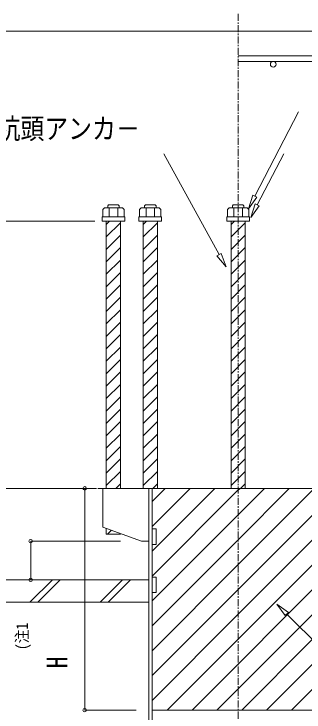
# Model space of a CAD drawing. Units: millimetres, scale not verified. Extents: x -59960 to 29700, y -21000 to 21000.
# Drawn here: x -23859 to -20245, y 958 to 9643 of the extents above; entities that cross this region are included whole.
import ezdxf
from ezdxf.enums import TextEntityAlignment as Align

# ---------------------------------------------------------------- set-up
doc = ezdxf.new("R2010")
doc.units = ezdxf.units.MM
doc.header["$LTSCALE"] = 70
doc.linetypes.add('USER2', pattern=[2, 1.25, -0.25, 0.25, -0.25])
doc.layers.add('0-0_0', color=7, linetype='Continuous')
doc.layers.add('0-4_02_TEXT', color=7, linetype='Continuous')
for name, color, linetype, lineweight in [('0-5_05_SUNPOU', 3, 'Continuous', 18), ('0-6_03_ZU', 2, 'Continuous', 18), ('0-9_08_CENTER', 1, 'USER2', 18)]:
    doc.layers.add(name, color=color, linetype=linetype, lineweight=lineweight)
doc.styles.add('ＭＳ ゴシック', font='')
doc.styles.get('ＭＳ ゴシック').set_extended_font_data('MS Gothic')

# ---------------------------------------------------------------- blocks, each defined once
blk = doc.blocks.new('U6')
at = {"layer": '0-4_02_TEXT', "style": 'ＭＳ ゴシック', "width": 0.85}
blk.add_text('杭頭アンカ－', height=256.6, dxfattribs=at).set_placement((5623.64, 29011.04), align=Align.BOTTOM_LEFT)
blk = doc.blocks.new('U11')
at = {"layer": '0-4_02_TEXT', "style": 'ＭＳ ゴシック', "width": 0.85}
blk.add_text('H', height=256.6, rotation=90, dxfattribs=at).set_placement((6583.25, 22500.95), align=Align.BOTTOM_LEFT)
blk = doc.blocks.new('X13')
at = {"layer": '0-0_0'}
for p, q in [((6991.31, 28023.03), (7033.08, 28064.8)), ((6991.31, 27868.35), (7168.51, 28045.55)), ((6991.31, 27713.67), (7168.51, 27890.87)), ((6991.31, 27558.99), (7168.51, 27736.19)), ((6991.31, 27404.31), (7168.51, 27581.51)), ((6991.31, 27249.63), (7168.51, 27426.83)), ((6991.31, 27094.95), (7168.51, 27272.15)), ((6991.31, 26940.27), (7168.51, 27117.47)), ((6991.31, 26785.59), (7168.51, 26962.79)), ((6991.31, 26630.92), (7168.51, 26808.11)), ((6991.31, 26476.24), (7168.51, 26653.44)), ((6991.31, 26321.56), (7168.51, 26498.76)), ((6991.31, 26166.88), (7168.51, 26344.08)), ((6991.31, 26012.2), (7168.51, 26189.4)), ((6991.31, 25857.52), (7168.51, 26034.72)), ((6991.31, 25702.84), (7168.51, 25880.04)), ((6991.31, 25548.16), (7168.51, 25725.36)), ((6991.31, 25393.48), (7168.51, 25570.68)), ((6991.31, 25238.8), (7168.51, 25416)), ((6991.31, 25084.12), (7168.51, 25261.32)), ((6991.31, 24929.44), (7168.51, 25106.64)), ((6991.31, 24774.76), (7168.51, 24951.96)), ((7111.03, 24739.8), (7168.51, 24797.28))]:
    blk.add_line(p, q, dxfattribs=at)
blk = doc.blocks.new('X14')
at = {"layer": '0-0_0'}
for p, q in [((7450.19, 28023.03), (7491.96, 28064.8)), ((7450.19, 27868.35), (7627.39, 28045.55)), ((7450.19, 27713.67), (7627.39, 27890.87)), ((7450.19, 27558.99), (7627.39, 27736.19)), ((7450.19, 27404.31), (7627.39, 27581.51)), ((7450.19, 27249.63), (7627.39, 27426.83)), ((7450.19, 27094.95), (7627.39, 27272.15)), ((7450.19, 26940.27), (7627.39, 27117.47)), ((7450.19, 26785.59), (7627.39, 26962.79)), ((7450.19, 26630.92), (7627.39, 26808.11)), ((7450.19, 26476.24), (7627.39, 26653.44)), ((7450.19, 26321.56), (7627.39, 26498.76)), ((7450.19, 26166.88), (7627.39, 26344.08)), ((7450.19, 26012.2), (7627.39, 26189.4)), ((7450.19, 25857.52), (7627.39, 26034.72)), ((7450.19, 25702.84), (7627.39, 25880.04)), ((7450.19, 25548.16), (7627.39, 25725.36)), ((7450.19, 25393.48), (7627.39, 25570.68)), ((7450.19, 25238.8), (7627.39, 25416)), ((7450.19, 25084.12), (7627.39, 25261.32)), ((7450.19, 24929.44), (7627.39, 25106.64)), ((7450.19, 24774.76), (7627.39, 24951.96)), ((7569.91, 24739.8), (7627.39, 24797.28))]:
    blk.add_line(p, q, dxfattribs=at)
blk = doc.blocks.new('X15')
at = {"layer": '0-0_0'}
for p, q in [((8545.32, 28023.03), (8587.09, 28064.8)), ((8545.32, 27868.35), (8722.52, 28045.55)), ((8545.32, 27713.67), (8722.52, 27890.87)), ((8545.32, 27558.99), (8722.52, 27736.19)), ((8545.32, 27404.31), (8722.52, 27581.51)), ((8545.32, 27249.63), (8722.52, 27426.83)), ((8545.32, 27094.95), (8722.52, 27272.15)), ((8545.32, 26940.27), (8722.52, 27117.47)), ((8545.32, 26785.59), (8722.52, 26962.79)), ((8545.32, 26630.92), (8722.52, 26808.11)), ((8545.32, 26476.24), (8722.52, 26653.44)), ((8545.32, 26321.56), (8722.52, 26498.76)), ((8545.32, 26166.88), (8722.52, 26344.08)), ((8545.32, 26012.2), (8722.52, 26189.4)), ((8545.32, 25857.52), (8722.52, 26034.72)), ((8545.32, 25702.84), (8722.52, 25880.04)), ((8545.32, 25548.16), (8722.52, 25725.36)), ((8545.32, 25393.48), (8722.52, 25570.68)), ((8545.32, 25238.8), (8722.52, 25416)), ((8545.32, 25084.12), (8722.52, 25261.32)), ((8545.32, 24929.44), (8722.52, 25106.64)), ((8545.32, 24774.76), (8722.52, 24951.96)), ((8665.04, 24739.8), (8722.52, 24797.28))]:
    blk.add_line(p, q, dxfattribs=at)
blk = doc.blocks.new('X18')
at = {"layer": '0-0_0'}
for p, q in [((7006.32, 24171.05), (7055.34, 24220.08)), ((7161, 24171.05), (7168.51, 24178.56))]:
    blk.add_line(p, q, dxfattribs=at)
blk = doc.blocks.new('U25')
at = {"layer": '0-0_0', "style": 'ＭＳ ゴシック', "width": 0.85}
blk.add_text('(注1', height=146.6, rotation=90, dxfattribs=at).set_placement((6059.16, 22728.65), align=Align.BOTTOM_LEFT)
blk = doc.blocks.new('X76')
at = {"layer": '0-0_0'}
for p, q in [((7562.67, 23958.71), (8343.77, 24739.8)), ((7562.67, 24268.07), (8034.41, 24739.8)), ((7562.67, 24577.43), (7725.05, 24739.8)), ((7562.67, 23649.35), (8633.92, 24720.6)), ((8633.92, 23792.52), (9581.2, 24739.8)), ((8633.92, 24101.88), (9271.84, 24739.8)), ((8633.92, 24411.24), (8962.48, 24739.8)), ((8633.92, 24720.6), (8653.12, 24739.8)), ((8633.92, 23483.16), (9705.17, 24554.41)), ((7562.67, 23339.99), (8633.92, 24411.24)), ((9695.92, 24235.8), (9705.17, 24245.05)), ((8633.92, 23173.8), (9657.17, 24197.05)), ((7562.67, 23030.63), (8633.92, 24101.88)), ((8633.92, 22864.44), (9705.17, 23935.69)), ((7562.67, 22721.27), (8633.92, 23792.52)), ((7562.67, 22411.91), (8633.92, 23483.16)), ((7562.67, 22102.55), (8633.92, 23173.8)), ((9558.35, 22860.79), (9705.17, 23007.62)), ((7750.99, 21981.51), (8633.92, 22864.44)), ((8679.07, 21981.51), (9558.35, 22860.79)), ((8988.43, 21981.51), (9705.17, 22698.26)), ((8060.35, 21981.51), (8633.92, 22555.08)), ((9297.78, 21981.51), (9705.17, 22388.9)), ((8369.71, 21981.51), (8633.92, 22245.72)), ((9607.14, 21981.51), (9705.17, 22079.54))]:
    blk.add_line(p, q, dxfattribs=at)
for points in [[(8633.92, 22555.08), (9248.79, 23169.95), (9657.17, 23578.33)], [(8633.92, 22245.72), (9403.57, 23015.37), (9705.17, 23316.97)]]:
    blk.add_lwpolyline(points, dxfattribs=at)

msp = doc.modelspace()

# ---------------------------------------------------------------- linework, layer by layer
at = {"layer": '0-5_05_SUNPOU'}
for p, q in [((-20315.62, 8425.93), (-20856.98, 7375.34)), ((-21992.17, 7903.68), (-21304.16, 6648.41)), ((-20497.18, 7903.68), (-20828, 7267.08)), ((-22850.73, 7064.8), (-24649.97, 7064.8)), ((-22850.73, 3739.8), (-24649.97, 3739.8)), ((-22836.51, 3739.8), (-22977.95, 3739.8)), ((-22533.26, 3083.55), (-23650.37, 3083.55)), ((-23650.37, 2602.3), (-23650.37, 3083.55)), ((-23380.76, 2602.3), (-23660, 2323.06)), ((-23281.42, 2602.3), (-23560.67, 2323.06)), ((-22505.76, 2602.3), (-22785, 2323.06)), ((-22406.42, 2602.3), (-22685.67, 2323.06)), ((-19226.13, 946.43), (-20458.69, 2177.42))]:
    msp.add_line(p, q, dxfattribs=at)
for points in [[(-20831.1, 7361.89), (-20937.68, 7220.06), (-20882.86, 7388.79)], [(-20802.12, 7253.63), (-20908.7, 7111.8), (-20853.88, 7280.53)], [(-21278.9, 6662.99), (-21216.66, 6496.86), (-21329.42, 6633.83)], [(-20438.06, 2198.04), (-20582.43, 2301.16), (-20479.31, 2156.79)]]:
    msp.add_lwpolyline(points, close=True, dxfattribs=at)
msp.add_lwpolyline([(-22334.69, 981.51), (-22977.95, 981.51), (-22977.95, 3739.8)], dxfattribs=at)
for centre in [(-22977.95, 3739.8), (-23650.37, 3083.55), (-23650.37, 2602.3), (-22977.95, 981.51)]:
    msp.add_circle(centre, 21.88, dxfattribs=at)
at = {"layer": '0-6_03_ZU'}
for p, q in [((-16449.79, 9427.3), (-25682.37, 9427.3)), ((-17106.04, 9121.05), (-21066.08, 9121.05)), ((-17106.04, 9051.05), (-21066.08, 9051.05)), ((-22679.46, 7266.05), (-22558.95, 7266.05)), ((-22671.71, 7231.05), (-22671.71, 7117.3)), ((-22566.71, 7231.05), (-22566.71, 7117.3)), ((-22558.95, 7266.05), (-22547.02, 7254.12)), ((-22547.02, 7254.12), (-22547.02, 7231.05)), ((-22221.47, 7266.05), (-22233.4, 7254.12)), ((-22233.4, 7254.12), (-22233.4, 7231.05)), ((-22221.47, 7266.05), (-22100.96, 7266.05)), ((-22213.71, 7231.05), (-22213.71, 7117.3)), ((-22108.71, 7231.05), (-22108.71, 7117.3)), ((-22100.96, 7266.05), (-22089.03, 7254.12)), ((-22089.03, 7254.12), (-22089.03, 7231.05)), ((-21126.34, 7266.05), (-21138.27, 7254.12)), ((-21138.27, 7254.12), (-21138.27, 7231.05)), ((-21126.34, 7266.05), (-21005.83, 7266.05)), ((-21118.58, 7231.05), (-21118.58, 7117.3)), ((-21013.58, 7231.05), (-21013.58, 7117.3)), ((-21005.83, 7266.05), (-20993.89, 7254.12)), ((-20993.89, 7254.12), (-20993.89, 7231.05)), ((-22750.46, 3739.8), (-22750.46, 3258.55)), ((-22750.46, 3739.8), (-19954.83, 3739.8)), ((-22177.33, 3739.8), (-22177.33, 133.12)), ((-22177.33, 3669.8), (-22177.33, 3739.8)), ((-22137.33, 3739.8), (-22137.33, 107.01)), ((-22269.21, 3083.55), (-22750.46, 3258.55)), ((-22708.69, 3243.37), (-22708.69, 3171.05)), ((-22708.69, 3171.05), (-22531.49, 3171.05)), ((-22531.49, 3178.93), (-22531.49, 3171.05)), ((-22269.21, 3083.55), (-22177.33, 3083.55)), ((-25948.46, 2602.3), (-22177.33, 2602.3)), ((-22177.33, 2323.06), (-25948.46, 2323.06)), ((-22137.33, 981.51), (-19994.83, 981.51))]:
    msp.add_line(p, q, dxfattribs=at)
for points in [[(-22508.1, 7231.05), (-22730.31, 7231.05), (-22752.18, 7209.18), (-22752.18, 7117.3), (-22486.23, 7117.3), (-22486.23, 7209.18)], [(-22050.11, 7231.05), (-22272.32, 7231.05), (-22294.19, 7209.18), (-22294.19, 7117.3), (-22028.23, 7117.3), (-22028.23, 7209.18)], [(-20954.98, 7231.05), (-21177.18, 7231.05), (-21199.06, 7209.18), (-21199.06, 7117.3), (-20933.1, 7117.3), (-20933.1, 7209.18)], [(-22761.39, 7117.3), (-22761.39, 7064.8), (-22477.02, 7064.8), (-22477.02, 7117.3)], [(-22708.69, 7064.8), (-22531.49, 7064.8), (-22531.49, 3739.8), (-22708.69, 3739.8)], [(-22303.4, 7117.3), (-22303.4, 7064.8), (-22019.03, 7064.8), (-22019.03, 7117.3)], [(-22249.81, 7064.8), (-22072.61, 7064.8), (-22072.61, 3739.8), (-22249.81, 3739.8)], [(-21208.27, 7117.3), (-21208.27, 7064.8), (-20923.89, 7064.8), (-20923.89, 7117.3)], [(-21154.68, 7064.8), (-20977.48, 7064.8), (-20977.48, 3739.8), (-21154.68, 3739.8)], [(-22137.33, 3235.8), (-22089.33, 3235.8), (-22089.33, 3043.8), (-22137.33, 3043.8)], [(-22137.33, 2635.8), (-22089.33, 2635.8), (-22089.33, 2443.8), (-22137.33, 2443.8)]]:
    msp.add_lwpolyline(points, close=True, dxfattribs=at)
msp.add_lwpolyline([(-22679.46, 7266.05), (-22691.39, 7254.12), (-22691.39, 7231.05)], dxfattribs=at)
msp.add_circle((-20628.58, 9016.05), 35, dxfattribs=at)
at = {"layer": '0-9_08_CENTER'}
for p, q in [((-21066.08, 9642.59), (-21066.08, -4228.96)), ((-27572.97, 3739.8), (-14219.08, 3739.8))]:
    msp.add_line(p, q, dxfattribs=at)

# ---------------------------------------------------------------- block references
at = {"layer": '0-5_05_SUNPOU'}
msp.add_blockref('X76', (-29700, -21000), dxfattribs=at)
at = {"layer": '0-6_03_ZU'}
for name in ['U6', 'X13', 'X14', 'X15', 'X18', 'U25', 'U11']:
    msp.add_blockref(name, (-29700, -21000), dxfattribs=at)

doc.saveas('drawing.dxf')
